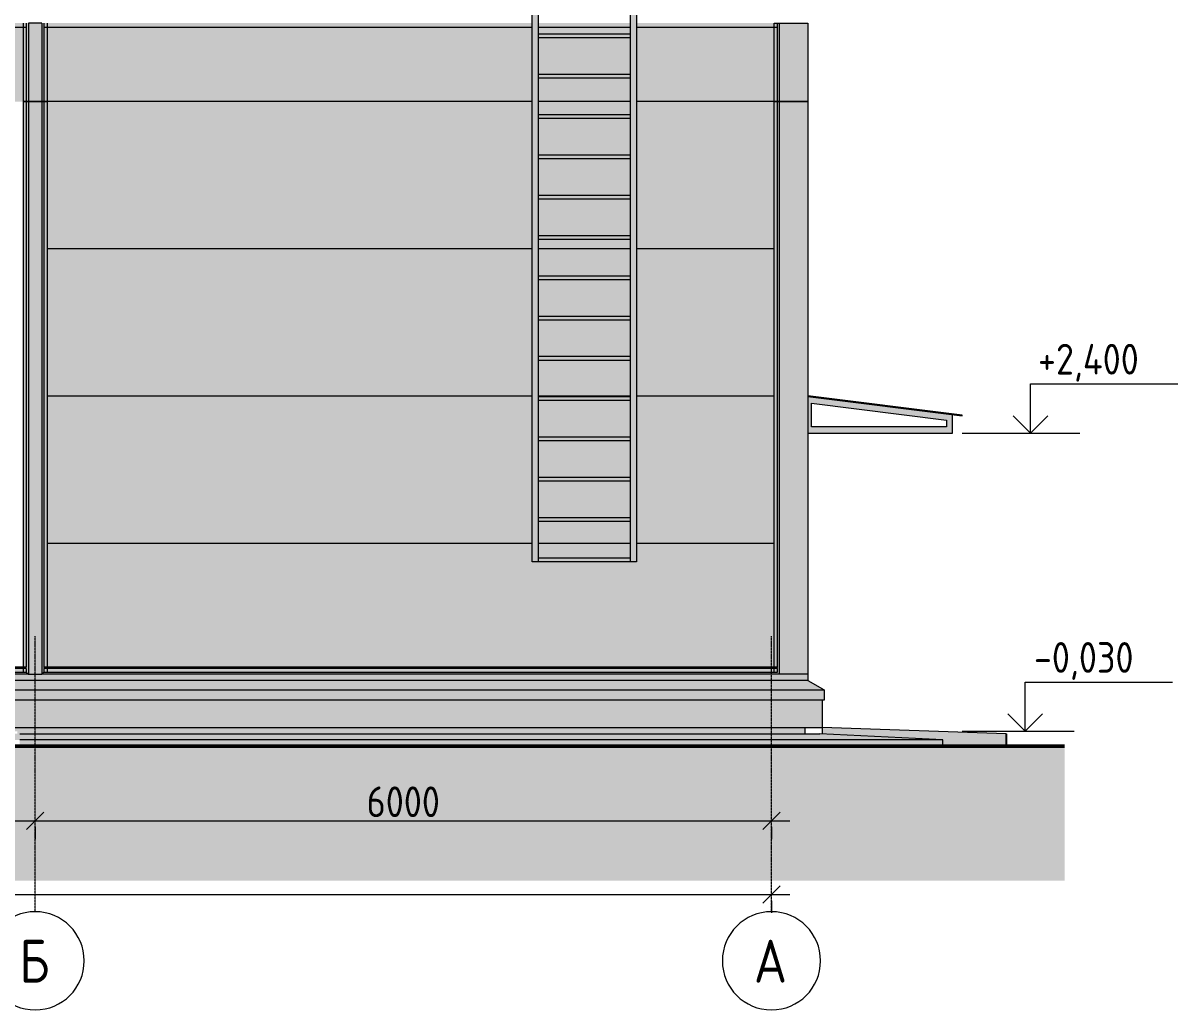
# Model space of a CAD drawing. Header units: millimetres. Extents: x 148937 to 2048786, y 870 to 351006.
# Drawn here: x 583317 to 592727, y 317845 to 325885 of the extents above; entities that cross this region are included whole.
import ezdxf

# ---------------------------------------------------------------- set-up
doc = ezdxf.new("R2010")
doc.units = ezdxf.units.MM
doc.linetypes.add('_ШПТ__20_т__2_5__Линия сетки', pattern=[25, 20, -2.5, 0, -2.5])
doc.layers.get('Defpoints').update_dxf_attribs({"color": 4})
for name, color, linetype, lineweight in [('Высотные отметки', 7, 'Continuous', 9), ('Обобщенные модели', 7, 'Continuous', 18), ('Оси', 72, 'Continuous', 9), ('Перекрытия', 7, 'Continuous', 18), ('Размеры', 7, 'Continuous', 9), ('Стены', 7, 'Continuous', 18), ('Типовые аннотации', 7, 'Continuous', 9), ('Элементы узлов', 7, 'Continuous', 18)]:
    doc.layers.add(name, color=color, linetype=linetype, lineweight=lineweight)
for name, color, linetype, lineweight, true_color in [('Линии', 7, 'Continuous', 9, 0x00a600), ('Оборудование', 7, 'Continuous', 18, 0x9f9fd0), ('Ограждение', 7, 'Continuous', 9, 0x408080)]:
    doc.layers.add(name, color=color, linetype=linetype, lineweight=lineweight, true_color=true_color)
doc.styles.add('GOST Common', font='GOST Common.ttf', dxfattribs={"width": 0.9, "height": 350})
doc.styles.add('GOST Common_1', font='GOST Common.ttf', dxfattribs={"width": 0.9, "height": 250})
doc.dimstyles.new('Основной_2_5_мм', dxfattribs={"dimscale": 304.8, "dimtxt": 251.428749, "dimasz": 0.463911, "dimexe": 0.492126, "dimexo": 0.492126, "dimgap": 0.098425, "dimtad": 1, "dimdec": 3, "dimrnd": 0.001, "dimdsep": 46, "dimtxsty": 'GOST Common_1', "dimblk1": 'OBLIQUE', "dimblk2": 'OBLIQUE', "dimsah": 1, "dimcen": 0.09, "dimdle": 0.492126, "dimazin": 2, "dimtfac": 1, "dimtdec": 4, "dimtix": 1, "dimtmove": 0, "dimatfit": 3, "dimfxl": 1, "dimtvp": 1, "dimtolj": 1, "dimtzin": 0, "dimlwd": 20, "dimlwe": 20, "dimarcsym": 2})
doc.dimstyles.new('Основной_2_5_мм_1', dxfattribs={"dimscale": 304.8, "dimtxt": 251.428749, "dimasz": 0.463911, "dimexe": 0.492126, "dimexo": 0.492126, "dimgap": 0.098425, "dimtad": 1, "dimdec": 3, "dimrnd": 0.001, "dimdsep": 46, "dimtxsty": 'GOST Common_1', "dimblk1": 'OBLIQUE', "dimblk2": 'OBLIQUE', "dimsah": 1, "dimcen": 0.09, "dimdle": 0.492126, "dimazin": 2, "dimtfac": 1, "dimtdec": 4, "dimtix": 1, "dimtmove": 1, "dimatfit": 3, "dimfxl": 1, "dimtvp": 1, "dimtolj": 1, "dimtzin": 0, "dimlwd": 20, "dimlwe": 20, "dimarcsym": 2})

# ---------------------------------------------------------------- blocks, each defined once
blk = doc.blocks.new('125_Горизонтальный козырек - Горизонтальный козырек L_1200-1197451-_О__Ф__В-А__Западный')
at = {"layer": 'Ограждение'}
h = blk.add_hatch(dxfattribs=at)
h.set_pattern_fill('FP_5', style=0, pattern_type=2)
h.set_pattern_definition([(236.31, (997.1, 1244.6), (-1778, -3556), [641.07, -5769.6]), (236.31, (1032.67, 1137.9), (-1778, -3556), [384.64, -6026.03]), (236.31, (819.3, 1137.9), (-1778, -3556), [384.64, -6026.03])])
h.paths.add_polyline_path([(1555, 2540), (1555, 2545), (295, 2702.5), (295, 2697.5), (1046.3, 2603.6)], flags=0)
at = {"layer": 'Ограждение', "true_color": 0x9ea0a1}
h = blk.add_hatch(color=253, dxfattribs=at)
h.paths.add_polyline_path([(460.6, 2400), (1475, 2400), (1475, 2550), (295, 2697.5), (295, 2400), (325, 2400)], flags=0)
h.paths.add_polyline_path([(325, 2450), (325, 2643.8), (1425, 2506.2), (1425, 2450), (460.6, 2450)], flags=0)
at = {"layer": 'Ограждение', "color": 7}
for p, q in [((1555, 2545), (295, 2702.5)), ((295, 2697.5), (1555, 2540)), ((325, 2450), (325, 2643.8)), ((325, 2643.8), (1425, 2506.2)), ((1475, 2400), (1475, 2550)), ((1555, 2540), (1555, 2545)), ((1425, 2450), (325, 2450)), ((1425, 2506.2), (1425, 2450)), ((295, 2400), (1475, 2400))]:
    blk.add_line(p, q, dxfattribs=at)
blk = doc.blocks.new('190_ФЭ_Цоколь_Типовой - ФЭ-Ц1_140х80-1285203-_О__Ф__В-А__Западный')
at = {"layer": 'Обобщенные модели', "true_color": 0x9ea0a1}
h = blk.add_hatch(color=253, dxfattribs=at)
h.paths.add_polyline_path([(-6695, 481.8), (-6072, 481.9), (-6069.4, 491.4), (-6695, 491.4)], flags=0)
h.paths.add_polyline_path([(48, 481.8), (48, 481.9), (50.6, 491.4), (-5930.6, 491.4), (-5928, 481.8), (22, 481.8)], flags=0)
h = blk.add_hatch(color=253, dxfattribs=at)
h.paths.add_polyline_path([(-6072, 451.8), (-6072, 481.8), (-6695, 481.8), (-6695, 451.8), (-6095, 451.8)], flags=0)
h.paths.add_polyline_path([(48, 451.8), (48, 481.8), (-5928, 481.8), (-5928, 451.8), (-125.1, 451.8)], flags=0)
h = blk.add_hatch(color=253, dxfattribs=at)
h.paths.add_polyline_path([(-3639.5, 434.8), (64.7, 435), (48, 451.8), (-5928, 451.7), (-5944.9, 434.8), (-5902, 434.8)], flags=0)
h.paths.add_polyline_path([(-6690, 434.8), (-6055.1, 434.8), (-6072, 451.8), (-6695, 451.8), (-6695, 434.8)], flags=0)
for points in [[(65, 384.8), (294.9, 384.8), (294.9, 434.8), (-6695, 434.8), (-6695, 384.8), (-125.1, 384.8)], [(-1296.6, 305), (433.1, 305), (294.9, 384.8), (-6695, 384.8), (-6695, 305), (-3639.5, 305)], [(-1296.6, 225), (433.1, 225), (433.1, 305), (-6695, 305), (-6695, 225), (-3639.5, 225)]]:
    blk.add_hatch(color=253, dxfattribs=at).paths.add_polyline_path(points, flags=0)
at = {"layer": 'Линии', "color": 7, "lineweight": 18}
for p, q in [((-6695, 491.4), (-6695, 492.2)), ((-6098, 492.2), (-6695, 492.2)), ((-6695, 481.8), (-6695, 491.4)), ((-6695, 481.8), (-6695, 451.8)), ((22, 492.2), (-5902, 492.2)), ((-6695, 434.8), (-6695, 451.8)), ((-6695, 384.8), (-6695, 434.8)), ((-6695, 315.5), (-6695, 384.8)), ((294.9, 434.8), (294.9, 384.8)), ((294.9, 384.8), (415, 315.5)), ((-6695, 305), (-6695, 315.5)), ((-6695, 305), (-6695, 225)), ((415, 315.5), (433.1, 305)), ((433.1, 225), (433.1, 305)), ((-6695, 225), (433.1, 225))]:
    blk.add_line(p, q, dxfattribs=at)
at = {"layer": 'Обобщенные модели'}
for p, q in [((-6069.4, 491.4), (-6695, 491.4)), ((-6072, 481.8), (-6695, 481.8)), ((50.6, 491.4), (-5930.6, 491.4)), ((48, 481.8), (-5928, 481.8)), ((-6695, 451.8), (-6072, 451.8)), ((-6055, 434.8), (-6695, 434.8)), ((294.9, 384.8), (-6695, 384.8)), ((294.9, 434.8), (-5945, 434.8)), ((-5928, 451.8), (48, 451.8)), ((433.1, 305), (-6695, 305))]:
    blk.add_line(p, q, dxfattribs=at)
blk = doc.blocks.new('190_ФЭ_Стена_Стык вертикальный - ФЭ-C1_110-1290850-_О__Ф__В-А__Западный')
at = {"layer": 'Обобщенные модели', "true_color": 0xcfd0cf}
for points in [[(-6072, 492.1), (-6072, 5100), (-6098, 5100), (-6098, 492.1), (-6095, 492.1)], [(-6055, 434.7), (-6055, 5100), (-6072, 5100), (-6072, 492.1), (-6069.4, 491.4), (-6072, 481.8), (-6072, 451.7), (-6055.1, 434.8)], [(-6055, 434.7), (-5945, 434.7), (-5945, 5100), (-6055, 5100), (-6055, 830.8)], [(-5945, 434.7), (-5928, 451.8), (-5928, 481.9), (-5930.6, 491.4), (-5928, 492.1), (-5928, 5100), (-5945, 5100), (-5945, 434.8)], [(-5902, 492.1), (-5902, 5100), (-5928, 5100), (-5928, 492.1)]]:
    blk.add_hatch(color=254, dxfattribs=at).paths.add_polyline_path(points, flags=0)
at = {"layer": 'Линии', "color": 7, "lineweight": 18}
for p, q in [((-6072, 5100), (-6098, 5100)), ((-6098, 5100), (-6098, 491.4)), ((-6055, 5100), (-6072, 5100)), ((-5945, 5100), (-6055, 5100)), ((-5928, 5100), (-5945, 5100)), ((-5902, 5100), (-5928, 5100)), ((-5902, 5100), (-5902, 491.4)), ((-6098, 481.9), (-6098, 451.7)), ((-5902, 481.9), (-5902, 451.7)), ((-6098, 451.7), (-6072, 451.7)), ((-6072, 451.7), (-6055.1, 434.8)), ((-6055, 434.7), (-5945, 434.7)), ((-5944.9, 434.8), (-5928, 451.7)), ((-5928, 451.7), (-5902, 451.7))]:
    blk.add_line(p, q, dxfattribs=at)
at = {"layer": 'Обобщенные модели'}
for p, q in [((-6072, 5100), (-6072, 491.4)), ((-6055, 5100), (-6055, 434.7)), ((-5945, 5100), (-5945, 434.7)), ((-5928, 5100), (-5928, 491.4)), ((-6072, 481.9), (-6072, 451.7)), ((-5928, 481.9), (-5928, 451.7))]:
    blk.add_line(p, q, dxfattribs=at)
blk = doc.blocks.new('190_ФЭ_Стена_Стык вертикальный - ФЭ-C1_110-1305329-_О__Ф__В-А__Западный')
at = {"layer": 'Обобщенные модели', "true_color": 0xcfd0cf}
for points in [[(-6072, 5100), (-6055, 5100), (-6055, 5740.1), (-6072, 5740.1), (-6072, 5528.4)], [(-6010, 5100), (-5945, 5100), (-5945, 5740.1), (-6055, 5740.1), (-6055, 5100)], [(-5928, 5100), (-5928, 5740.1), (-5945, 5740.1), (-5945, 5100)], [(-6072, 5100), (-6072, 5707.1), (-6098, 5707.1), (-6097, 5100), (-6088, 5100)], [(-5903, 5100), (-5902, 5100), (-5903, 5707.1), (-5928, 5707.1), (-5928, 5100), (-5912, 5100)]]:
    blk.add_hatch(color=254, dxfattribs=at).paths.add_polyline_path(points, flags=0)
at = {"layer": 'Линии', "color": 7, "lineweight": 18}
for p, q in [((-6098, 5740.1), (-6098, 5100)), ((-5945, 5740.1), (-6055, 5740.1)), ((-5902, 5740.1), (-5902, 5100)), ((-6098, 5100), (-6072, 5100)), ((-6072, 5100), (-6055, 5100)), ((-6055, 5100), (-5945, 5100)), ((-5945, 5100), (-5928, 5100)), ((-5928, 5100), (-5902, 5100))]:
    blk.add_line(p, q, dxfattribs=at)
at = {"layer": 'Обобщенные модели'}
for p, q in [((-6072, 5740.1), (-6072, 5100)), ((-6055, 5740.1), (-6055, 5100)), ((-5945, 5740.1), (-5945, 5100)), ((-5928, 5740.1), (-5928, 5100))]:
    blk.add_line(p, q, dxfattribs=at)
blk = doc.blocks.new('190_ФЭ_Парапет_Сэндвич - ФЭ-К1_150-1300769-_О__Ф__В-А__Западный')
at = {"layer": 'Обобщенные модели', "true_color": 0xcfd0cf}
h = blk.add_hatch(color=254, dxfattribs=at)
h.paths.add_polyline_path([(-7739.6, 5707.1), (-6072, 5707.1), (-6072, 5740.1), (-12048.1, 5740), (-12048.1, 5707.1), (-8325.3, 5707.1)], flags=0)
h.paths.add_polyline_path([(-3639.5, 5707.1), (-1950, 5707.1), (-1950, 5740.1), (-5928, 5740.1), (-5928, 5707.1)], flags=0)
h.paths.add_polyline_path([(-1900, 5707.1), (-1150, 5707.1), (-1150, 5740.1), (-1900, 5740.1)], flags=0)
h.paths.add_polyline_path([(48, 5707.1), (48, 5740), (-1100, 5740.1), (-1100, 5707.1), (-125.1, 5707.1)], flags=0)
at = {"layer": 'Линии', "color": 7, "lineweight": 18}
for p, q in [((-12048.1, 5707.1), (-6072, 5707.1)), ((-5928, 5707.1), (-1950, 5707.1)), ((-1900, 5707.1), (-1150, 5707.1)), ((-1100, 5707.1), (48, 5707.1))]:
    blk.add_line(p, q, dxfattribs=at)
blk = doc.blocks.new('190_ФЭ_Стена_Стык угловой внешний фигурный - ФЭ-У1_230х230-1307890-_О__Ф__В-А__Западный')
at = {"layer": 'Обобщенные модели', "true_color": 0xcfd0cf}
for points in [[(48, 492.1), (48, 5100), (22, 5100), (22, 492.1)], [(65, 435), (65, 5100), (48, 5100), (48, 492.1), (50.6, 491.4), (48, 481.8), (48, 451.7), (64.7, 435)], [(275, 435), (295, 435), (295, 5100), (65, 5100), (65, 435), (105, 435)]]:
    blk.add_hatch(color=254, dxfattribs=at).paths.add_polyline_path(points, flags=0)
at = {"layer": 'Линии', "color": 7, "lineweight": 18}
for p, q in [((22, 5100), (48, 5100)), ((22, 491.4), (22, 5100)), ((48, 5100), (65, 5100)), ((65, 5100), (295, 5100)), ((295, 5100), (295, 435)), ((22, 451.7), (22, 481.9)), ((295, 435), (65, 435))]:
    blk.add_line(p, q, dxfattribs=at)
at = {"layer": 'Обобщенные модели'}
for p, q in [((48, 491.4), (48, 5100)), ((65, 435), (65, 5100)), ((48, 451.7), (48, 481.9))]:
    blk.add_line(p, q, dxfattribs=at)
blk = doc.blocks.new('190_ФЭ_Стена_Стык угловой внешний фигурный - ФЭ-У1_230х230-1306185-_О__Ф__В-А__Западный')
at = {"layer": 'Обобщенные модели', "true_color": 0xcfd0cf}
for points in [[(65, 5100), (65, 5740), (48, 5740), (48, 5100)], [(295, 5100), (295, 5740), (65, 5740), (65, 5100), (105, 5100)], [(48, 5100), (48, 5707.1), (22, 5707.1), (23, 5100), (32, 5100)]]:
    blk.add_hatch(color=254, dxfattribs=at).paths.add_polyline_path(points, flags=0)
at = {"layer": 'Линии', "color": 7, "lineweight": 18}
for p, q in [((22, 5740), (48, 5740)), ((22, 5100), (22, 5740)), ((48, 5740), (65, 5740)), ((65, 5740), (295, 5740)), ((295, 5740), (295, 5100)), ((48, 5100), (22, 5100)), ((65, 5100), (48, 5100)), ((295, 5100), (65, 5100))]:
    blk.add_line(p, q, dxfattribs=at)
at = {"layer": 'Обобщенные модели'}
for p, q in [((48, 5100), (48, 5740)), ((65, 5100), (65, 5740))]:
    blk.add_line(p, q, dxfattribs=at)
blk = doc.blocks.new('Поручень - Поручень-1334536-_О__Ф__В-А__Западный')
at = {"layer": 'Оборудование', "true_color": 0xeec900}
for points in [[(-1150, 6550), (-1100, 6550), (-1100, 6675), (-1150, 6675), (-1150, 6588.6)], [(-1150, 1350), (-1100, 1350), (-1100, 6550), (-1150, 6550), (-1150, 1500)]]:
    blk.add_hatch(color=40, dxfattribs=at).paths.add_polyline_path(points, flags=0)
at = {"layer": 'Оборудование', "color": 7}
for p, q in [((-1100, 6675), (-1150, 6675)), ((-1150, 6550), (-1150, 6675)), ((-1100, 6675), (-1100, 6550)), ((-1150, 1350), (-1150, 6550)), ((-1100, 6550), (-1100, 1350)), ((-1100, 1350), (-1150, 1350))]:
    blk.add_line(p, q, dxfattribs=at)
blk = doc.blocks.new('Ось сетки - Круг_Ø8 мм-6577-_О__Ф__В-А__Западный')
at = {"layer": 'Оси', "lineweight": 20}
for start, end in [(360, 180), (180, 360)]:
    blk.add_arc((0, -1900), 400, start, end, dxfattribs=at)
blk = doc.blocks.new('_Oblique')
at = {"color": 0, "linetype": 'ByBlock', "lineweight": -2}
blk.add_line((-0.5, -0.5), (0.5, 0.5), dxfattribs=at)
blk = doc.blocks.new('*D406')
at = {"layer": 'Defpoints', "color": 0, "transparency": 16777216}
for p in [(577415, 319485.5), (583415, 319485.5), (583415, 319385.5)]:
    blk.add_point(p, dxfattribs=at)
at = {"layer": 'Размеры', "color": 0, "lineweight": 20, "transparency": 16777216}
for p, q in [((577265, 319385.5), (583565, 319385.5)), ((577415, 319335.5), (577415, 319235.5)), ((583415, 319335.5), (583415, 319235.5))]:
    blk.add_line(p, q, dxfattribs=at)
at = {"layer": 'Размеры', "color": 0, "lineweight": 20, "transparency": 16777216, "xscale": 141.4, "yscale": 141.4, "zscale": 141.4, "rotation": 180}
blk.add_blockref('_Oblique', (577415, 319385.5), dxfattribs=at)
at = {"layer": 'Размеры', "color": 0, "lineweight": 20, "transparency": 16777216, "xscale": 141.4, "yscale": 141.4, "zscale": 141.4}
blk.add_blockref('_Oblique', (583415, 319385.5), dxfattribs=at)
at = {"layer": 'Размеры', "color": 0, "lineweight": 20, "transparency": 16777216, "insert": (580415, 319540.5), "char_height": 250, "width": 756.843, "attachment_point": 5, "style": 'GOST Common_1'}
blk.add_mtext('\\A1;6000', dxfattribs=at)
blk = doc.blocks.new('*D407')
at = {"layer": 'Defpoints', "color": 0, "transparency": 16777216}
for p in [(583415, 319485.5), (589415, 319485.5), (589415, 319385.5)]:
    blk.add_point(p, dxfattribs=at)
at = {"layer": 'Размеры', "color": 0, "lineweight": 20, "transparency": 16777216}
for p, q in [((583265, 319385.5), (589565, 319385.5)), ((583415, 319335.5), (583415, 319235.5)), ((589415, 319335.5), (589415, 319235.5))]:
    blk.add_line(p, q, dxfattribs=at)
at = {"layer": 'Размеры', "color": 0, "lineweight": 20, "transparency": 16777216, "xscale": 141.4, "yscale": 141.4, "zscale": 141.4, "rotation": 180}
blk.add_blockref('_Oblique', (583415, 319385.5), dxfattribs=at)
at = {"layer": 'Размеры', "color": 0, "lineweight": 20, "transparency": 16777216, "xscale": 141.4, "yscale": 141.4, "zscale": 141.4}
blk.add_blockref('_Oblique', (589415, 319385.5), dxfattribs=at)
at = {"layer": 'Размеры', "color": 0, "lineweight": 20, "transparency": 16777216, "insert": (586415, 319540.5), "char_height": 250, "width": 756.843, "attachment_point": 5, "style": 'GOST Common_1'}
blk.add_mtext('\\A1;6000', dxfattribs=at)
blk = doc.blocks.new('*D408')
at = {"layer": 'Defpoints', "color": 0, "transparency": 16777216}
for p in [(577415, 318884.8), (589415, 318884.8), (589415, 318784.8)]:
    blk.add_point(p, dxfattribs=at)
at = {"layer": 'Размеры', "color": 0, "lineweight": 20, "transparency": 16777216}
for p, q in [((577265, 318784.8), (589565, 318784.8)), ((577415, 318734.8), (577415, 318634.8)), ((589415, 318734.8), (589415, 318634.8))]:
    blk.add_line(p, q, dxfattribs=at)
at = {"layer": 'Размеры', "color": 0, "lineweight": 20, "transparency": 16777216, "xscale": 141.4, "yscale": 141.4, "zscale": 141.4, "rotation": 180}
blk.add_blockref('_Oblique', (577415, 318784.8), dxfattribs=at)
at = {"layer": 'Размеры', "color": 0, "lineweight": 20, "transparency": 16777216, "xscale": 141.4, "yscale": 141.4, "zscale": 141.4}
blk.add_blockref('_Oblique', (589415, 318784.8), dxfattribs=at)
at = {"layer": 'Размеры', "color": 0, "lineweight": 20, "transparency": 16777216, "insert": (582498.3, 319338.1), "char_height": 250, "width": 889.802, "attachment_point": 1, "line_spacing_factor": 1.022761, "style": 'GOST Common_1'}
blk.add_mtext('\\A1;12000', dxfattribs=at)
blk = doc.blocks.new('Высотные отметки - Стрелка вверх-5091-_О__Ф__В-А__Западный')
at = {"layer": 'Типовые аннотации'}
for p, q in [((-14153.3, 6700), (-15353.3, 6700)), ((-14153.3, 6300), (-14153.3, 6700)), ((-13753.3, 6300), (-14553.3, 6300))]:
    blk.add_line(p, q, dxfattribs=at)
at = {"layer": 'Типовые аннотации', "lineweight": 20}
for q in [(-14294.8, 6441.4), (-14011.9, 6441.4)]:
    blk.add_line((-14153.3, 6300), q, dxfattribs=at)

msp = doc.modelspace()

# ---------------------------------------------------------------- hatches: boundary and pattern name
at = {"layer": 'Оборудование', "true_color": 0x9ea0a1}
for points in [[(587515.04028, 325764.86656), (588265.04028, 325764.86656), (588265.04028, 325794.86656), (587515.04028, 325794.86656)], [(587515.04028, 325436.40502), (588265.04028, 325436.40502), (588265.04028, 325466.40502), (587515.04028, 325466.40502)], [(587515.04028, 325107.94348), (588265.04028, 325107.94348), (588265.04028, 325137.94348), (587515.04028, 325137.94348)], [(587515.04028, 324779.48194), (588265.04028, 324779.48194), (588265.04028, 324809.48194), (587515.04028, 324809.48194)], [(587515.04028, 324451.02041), (588265.04028, 324451.02041), (588265.04028, 324481.02041), (587515.04028, 324481.02041)], [(587515.04028, 324122.55887), (588265.04028, 324122.55887), (588265.04028, 324152.55887), (587515.04028, 324152.55887)], [(587515.04028, 323794.09733), (588265.04028, 323794.09733), (588265.04028, 323824.09733), (587515.04028, 323824.09733)], [(587515.04028, 323465.63579), (588265.04028, 323465.63579), (588265.04028, 323495.63579), (587515.04028, 323495.63579)], [(587515.04028, 323137.17425), (588265.04028, 323137.17425), (588265.04028, 323167.17425), (587515.04028, 323167.17425)], [(587515.04028, 322808.71271), (588265.04028, 322808.71271), (588265.04028, 322838.71271), (587515.04028, 322838.71271)], [(587515.04028, 322480.25117), (588265.04028, 322480.25117), (588265.04028, 322510.25117), (587515.04028, 322510.25117)], [(587515.04028, 322151.78964), (588265.04028, 322151.78964), (588265.04028, 322181.78964), (587515.04028, 322181.78964)], [(587515.04028, 321823.3281), (588265.04028, 321823.3281), (588265.04028, 321853.3281), (587515.04028, 321853.3281)], [(587515.04028, 321494.86656), (588265.04028, 321494.86656), (588265.04028, 321524.86656), (587515.04028, 321524.86656)]]:
    msp.add_hatch(color=253, dxfattribs=at).paths.add_polyline_path(points, flags=0)
at = {"layer": 'Перекрытия', "true_color": 0xbabfc5}
for points in [[(590810.04028, 319994.86656), (591328.04028, 319994.86656), (591328.04028, 320094.86656), (589828.04028, 320144.86656), (589828.04028, 320093.96656), (590810.04028, 320044.86656)], [(591330.04028, 319994.86656), (591330.04028, 320094.86656), (591328.04028, 320094.86656), (591328.04028, 319994.86656)]]:
    msp.add_hatch(color=9, dxfattribs=at).paths.add_polyline_path(points, flags=0)
at = {"layer": 'Перекрытия', "true_color": 0xb9d0cb}
for points in [[(590810.04028, 320044.86656), (589810.04028, 320094.86656), (583290.04028, 320094.86656), (583290.04028, 320044.86656), (590461.35406, 320044.86656)], [(590810.04028, 319994.86656), (590810.04028, 320044.86656), (583290.04028, 320044.86656), (583290.04028, 319994.86656), (590461.35406, 319994.86656)]]:
    msp.add_hatch(color=9, dxfattribs=at).paths.add_polyline_path(points, flags=0)
at = {"layer": 'Стены', "lineweight": 9, "true_color": 0xcfd0cf}
msp.add_hatch(color=254, dxfattribs=at).paths.add_polyline_path([(578746.82442, 325244.86656), (583317.04028, 325244.86656), (583317.04028, 325852.0021), (577392.96894, 325852.0021), (577392.96894, 325244.86656)], flags=0)
h = msp.add_hatch(color=254, dxfattribs=at)
h.paths.add_polyline_path([(588118.44813, 325244.86656), (588265.04028, 325244.86656), (588265.04028, 325436.40502), (587515.04028, 325436.40502), (587515.04028, 325244.86656)], flags=0)
h.paths.add_polyline_path([(585775.5422, 325244.86656), (587465.04028, 325244.86656), (587465.04028, 325852.0021), (583513.04028, 325852.0021), (583513.04028, 325244.86656)], flags=0)
h.paths.add_polyline_path([(588315.04028, 325244.86656), (589437.0406, 325244.86656), (589437.0406, 325852.0021), (588315.04028, 325852.0021), (588315.04028, 325673.297)], flags=0)
h.paths.add_polyline_path([(587515.04028, 325466.40502), (588265.04028, 325466.40502), (588265.04028, 325764.86656), (587515.04028, 325764.86656), (587515.04028, 325673.297)], flags=0)
h.paths.add_polyline_path([(588265.04028, 325794.86656), (588265.04028, 325852.0021), (587515.04028, 325852.0021), (587515.04028, 325794.86656), (588118.44813, 325794.86656)], flags=0)
h = msp.add_hatch(color=254, dxfattribs=at)
h.paths.add_polyline_path([(587465.04028, 324044.86656), (587465.04028, 325244.86656), (583513.04028, 325244.86656), (583513.04028, 324044.86656)], flags=0)
h.paths.add_polyline_path([(587515.04028, 324044.86656), (588265.04028, 324044.86656), (588265.04028, 324122.55887), (587515.04028, 324122.55887), (587515.04028, 324107.43013)], flags=0)
h.paths.add_polyline_path([(589289.90109, 324044.86656), (589437.0406, 324044.86656), (589437.0406, 325244.86656), (588315.04028, 325244.86656), (588315.04028, 324044.86656)], flags=0)
h.paths.add_polyline_path([(588118.44813, 324152.55887), (588265.04028, 324152.55887), (588265.04028, 324451.02041), (587515.04028, 324451.02041), (587515.04028, 324152.55887)], flags=0)
h.paths.add_polyline_path([(588118.44813, 324481.02041), (588265.04028, 324481.02041), (588265.04028, 324779.48194), (587515.04028, 324779.48194), (587515.04028, 324481.02041)], flags=0)
h.paths.add_polyline_path([(588118.44813, 324809.48194), (588265.04028, 324809.48194), (588265.04028, 325107.94348), (587515.04028, 325107.94348), (587515.04028, 324809.48194)], flags=0)
h.paths.add_polyline_path([(588265.04028, 325137.94348), (588265.04028, 325244.86656), (587515.04028, 325244.86656), (587515.04028, 325137.94348), (588118.44813, 325137.94348)], flags=0)
h = msp.add_hatch(color=254, dxfattribs=at)
h.paths.add_polyline_path([(587465.04028, 322844.86656), (587465.04028, 324044.86656), (583513.04028, 324044.86656), (583513.04028, 322844.86656)], flags=0)
h.paths.add_polyline_path([(588265.04028, 322844.86656), (588265.04028, 323137.17425), (587515.04028, 323137.17425), (587515.04028, 322844.86656), (588118.44813, 322844.86656)], flags=0)
h.paths.add_polyline_path([(589437.0406, 322844.86656), (589437.0406, 324044.86656), (588315.04028, 324044.86656), (588315.04028, 322844.86656), (589289.90109, 322844.86656)], flags=0)
h.paths.add_polyline_path([(587515.04028, 323167.17425), (588265.04028, 323167.17425), (588265.04028, 323465.63579), (587515.04028, 323465.63579)], flags=0)
h.paths.add_polyline_path([(587515.04028, 323495.63579), (588265.04028, 323495.63579), (588265.04028, 323794.09733), (587515.04028, 323794.09733)], flags=0)
h.paths.add_polyline_path([(588265.04028, 323824.09733), (588265.04028, 324044.86656), (587515.04028, 324044.86656), (587515.04028, 323824.09733), (588118.44813, 323824.09733)], flags=0)
h = msp.add_hatch(color=254, dxfattribs=at)
h.paths.add_polyline_path([(583513.04028, 321644.86656), (587465.04028, 321644.86656), (587465.04028, 322844.86656), (583513.04028, 322844.86656)], flags=0)
h.paths.add_polyline_path([(589437.0406, 321644.86656), (589437.0406, 322844.86656), (588315.04028, 322844.86656), (588315.04028, 321644.86656)], flags=0)
h.paths.add_polyline_path([(587515.04028, 321644.86656), (588265.04028, 321644.86656), (588265.04028, 321823.3281), (587515.04028, 321823.3281)], flags=0)
h.paths.add_polyline_path([(588265.04028, 321853.3281), (588265.04028, 322151.78964), (587515.04028, 322151.78964), (587515.04028, 321853.3281), (588118.44813, 321853.3281)], flags=0)
h.paths.add_polyline_path([(588118.44813, 322181.78964), (588265.04028, 322181.78964), (588265.04028, 322480.25117), (587515.04028, 322480.25117), (587515.04028, 322181.78964)], flags=0)
h.paths.add_polyline_path([(588118.44813, 322510.25117), (588265.04028, 322510.25117), (588265.04028, 322808.71271), (587515.04028, 322808.71271), (587515.04028, 322510.25117)], flags=0)
h.paths.add_polyline_path([(588118.44813, 322838.71271), (588265.04028, 322838.71271), (588265.04028, 322844.86656), (587515.04028, 322844.86656), (587515.04028, 322838.71271)], flags=0)
h = msp.add_hatch(color=254, dxfattribs=at)
h.paths.add_polyline_path([(589289.90109, 320637.06406), (589437.0406, 320637.06406), (589437.0406, 321644.86656), (588315.04028, 321644.86656), (588315.04028, 321494.86656), (587465.04028, 321494.86656), (587465.04028, 321644.86656), (583513.04028, 321644.86656), (583513.04028, 320637.06406), (588118.44813, 320637.06406)], flags=0)
h.paths.add_polyline_path([(588265.04028, 321524.86656), (588265.04028, 321644.86656), (587515.04028, 321644.86656), (587515.04028, 321524.86656), (588118.44813, 321524.86656)], flags=0)
at = {"layer": 'Стены', "true_color": 0x9ea0a1}
msp.add_hatch(color=253, dxfattribs=at).paths.add_polyline_path([(588118.44813, 320144.86656), (589830.04028, 320144.86656), (589830.04028, 320369.86656), (582720.04028, 320369.86656), (582720.04028, 320144.86656), (585775.5422, 320144.86656)], flags=0)
at = {"layer": 'Стены', "true_color": 0xbabfc5}
msp.add_hatch(color=9, dxfattribs=at).paths.add_polyline_path([(583290.04028, 320044.86656), (583290.04028, 320094.86656), (589690.04028, 320094.86656), (589690.04028, 320144.86656), (582720.04028, 320144.86656), (582720.04028, 320114.86656), (583270.04028, 320114.86656), (583270.04028, 320094.86656), (582720.04028, 320094.86656), (582720.04028, 320044.86656), (583270.04028, 320044.86656)], flags=0)
at = {"layer": 'Элементы узлов', "true_color": 0xffffff}
msp.add_hatch(color=7, dxfattribs=at).paths.add_polyline_path([(575215.04028, 318897.80574), (591803.83317, 318897.80574), (591803.83317, 319994.86656), (575215.04028, 319994.86656)], flags=0)

# ---------------------------------------------------------------- linework, layer by layer
at = {"layer": 'Высотные отметки'}
for p, q in [((591470.04028, 322544.86656), (591526.64507, 322544.86656)), ((591470.04028, 320114.86656), (591482.1937, 320114.86656))]:
    msp.add_line(p, q, dxfattribs=at)
at = {"layer": 'Линии', "color": 7, "lineweight": 18}
for p, q in [((587465.04028, 325244.86656), (583513.04028, 325244.86656)), ((588265.04028, 325244.86656), (587515.04028, 325244.86656)), ((589437.0406, 325244.86656), (588315.04028, 325244.86656)), ((587465.04028, 324044.86656), (583513.04028, 324044.86656)), ((588265.04028, 324044.86656), (587515.04028, 324044.86656)), ((589437.0406, 324044.86656), (588315.04028, 324044.86656)), ((587465.04028, 322844.86656), (583513.04028, 322844.86656)), ((588265.04028, 322844.86656), (587515.04028, 322844.86656)), ((589437.0406, 322844.86656), (588315.04028, 322844.86656)), ((587465.04028, 321644.86656), (583513.04028, 321644.86656)), ((588265.04028, 321644.86656), (587515.04028, 321644.86656)), ((589437.0406, 321644.86656), (588315.04028, 321644.86656)), ((589830.04028, 320144.86656), (589830.04028, 320369.86656)), ((580145.04028, 320144.86656), (589830.04028, 320144.86656)), ((589690.04028, 320094.86656), (589690.04028, 320144.86656)), ((589828.04028, 320144.86656), (589828.04028, 320093.96656)), ((591328.04028, 320094.86656), (589828.04028, 320144.86656)), ((583290.04028, 320094.86656), (589810.04028, 320094.86656)), ((590810.04028, 320044.86656), (589810.04028, 320094.86656)), ((590810.04028, 319994.86656), (590810.04028, 320044.86656)), ((591328.04028, 320094.86656), (591330.04028, 320094.86656)), ((591328.04028, 319994.86656), (591328.04028, 320094.86656)), ((591330.04028, 320094.86656), (591330.04028, 319994.86656))]:
    msp.add_line(p, q, dxfattribs=at)
at = {"layer": 'Линии', "color": 7, "true_color": 0xffffff}
for p, q in [((590970.04028, 322544.86656), (591470.04028, 322544.86656)), ((590970.04028, 320114.86656), (591470.04028, 320114.86656))]:
    msp.add_line(p, q, dxfattribs=at)
at = {"layer": 'Линии', "color": 7, "lineweight": 50}
msp.add_line((591803.83317, 319994.86656), (575215.04028, 319994.86656), dxfattribs=at)
at = {"layer": 'Оборудование', "color": 7}
for p, q in [((588265.04028, 325794.86656), (587515.04028, 325794.86656)), ((588265.04028, 325764.86656), (587515.04028, 325764.86656)), ((588265.04028, 325466.40502), (587515.04028, 325466.40502)), ((588265.04028, 325436.40502), (587515.04028, 325436.40502)), ((588265.04028, 325137.94348), (587515.04028, 325137.94348)), ((588265.04028, 325107.94348), (587515.04028, 325107.94348)), ((588265.04028, 324809.48194), (587515.04028, 324809.48194)), ((588265.04028, 324779.48194), (587515.04028, 324779.48194)), ((588265.04028, 324481.02041), (587515.04028, 324481.02041)), ((588265.04028, 324451.02041), (587515.04028, 324451.02041)), ((588265.04028, 324152.55887), (587515.04028, 324152.55887)), ((588265.04028, 324122.55887), (587515.04028, 324122.55887)), ((588265.04028, 323824.09733), (587515.04028, 323824.09733)), ((588265.04028, 323794.09733), (587515.04028, 323794.09733)), ((588265.04028, 323495.63579), (587515.04028, 323495.63579)), ((588265.04028, 323465.63579), (587515.04028, 323465.63579)), ((588265.04028, 323167.17425), (587515.04028, 323167.17425)), ((588265.04028, 323137.17425), (587515.04028, 323137.17425)), ((588265.04028, 322838.71271), (587515.04028, 322838.71271)), ((588265.04028, 322808.71271), (587515.04028, 322808.71271)), ((588265.04028, 322510.25117), (587515.04028, 322510.25117)), ((588265.04028, 322480.25117), (587515.04028, 322480.25117)), ((588265.04028, 322181.78964), (587515.04028, 322181.78964)), ((588265.04028, 322151.78964), (587515.04028, 322151.78964)), ((588265.04028, 321853.3281), (587515.04028, 321853.3281)), ((588265.04028, 321823.3281), (587515.04028, 321823.3281)), ((588265.04028, 321524.86656), (587515.04028, 321524.86656)), ((588265.04028, 321494.86656), (587515.04028, 321494.86656))]:
    msp.add_line(p, q, dxfattribs=at)
at = {"layer": 'Оси', "linetype": '_ШПТ__20_т__2_5__Линия сетки'}
for p, q in [((583415.04028, 318644.86656), (583415.04028, 320889.27013)), ((589415.04028, 318644.86656), (589415.04028, 320889.27013))]:
    msp.add_line(p, q, dxfattribs=at)
at = {"layer": 'Перекрытия'}
msp.add_line((590810.04028, 320044.86656), (583290.04028, 320044.86656), dxfattribs=at)

# ---------------------------------------------------------------- block references
at = {"layer": 'Высотные отметки', "lineweight": 20, "extrusion": (0, 0, -1)}
for p in [(-577373.31077, 316244.86656), (-577328.8594, 313814.86656)]:
    msp.add_blockref('Высотные отметки - Стрелка вверх-5091-_О__Ф__В-А__Западный', p, dxfattribs=at)
at = {"layer": 'Обобщенные модели'}
for name in ['190_ФЭ_Парапет_Сэндвич - ФЭ-К1_150-1300769-_О__Ф__В-А__Западный', '190_ФЭ_Стена_Стык вертикальный - ФЭ-C1_110-1305329-_О__Ф__В-А__Западный', '190_ФЭ_Стена_Стык угловой внешний фигурный - ФЭ-У1_230х230-1306185-_О__Ф__В-А__Западный', '190_ФЭ_Стена_Стык вертикальный - ФЭ-C1_110-1290850-_О__Ф__В-А__Западный', '190_ФЭ_Стена_Стык угловой внешний фигурный - ФЭ-У1_230х230-1307890-_О__Ф__В-А__Западный', '190_ФЭ_Цоколь_Типовой - ФЭ-Ц1_140х80-1285203-_О__Ф__В-А__Западный']:
    msp.add_blockref(name, (589415.04028, 320144.86656), dxfattribs=at)
at = {"layer": 'Оборудование', "color": 7}
for p in [(588615.04028, 320144.86656), (589415.04028, 320144.86656)]:
    msp.add_blockref('Поручень - Поручень-1334536-_О__Ф__В-А__Западный', p, dxfattribs=at)
at = {"layer": 'Ограждение', "color": 7}
msp.add_blockref('125_Горизонтальный козырек - Горизонтальный козырек L_1200-1197451-_О__Ф__В-А__Западный', (589415.04028, 320144.86656), dxfattribs=at)
at = {"layer": 'Оси', "lineweight": 20}
for p in [(583415.04028, 320144.86656), (589415.04028, 320144.86656)]:
    msp.add_blockref('Ось сетки - Круг_Ø8 мм-6577-_О__Ф__В-А__Западный', p, dxfattribs=at)

# ---------------------------------------------------------------- texts
at = {"layer": 'Высотные отметки', "char_height": 250, "attachment_point": 1, "line_spacing_factor": 1.022761, "style": 'GOST Common_1'}
for s, insert, width in [('+2,400', (591586.65497, 323271.57364), 1055.9762435), ('-0,030', (591553.51763, 320841.57364), 1028.8225687)]:
    msp.add_mtext(s, dxfattribs=dict(at, insert=insert, width=width))
at = {"layer": 'Оси', "char_height": 350, "attachment_point": 1, "style": 'GOST Common'}
for s, insert, width in [('\\fGOST Common|b0|i0|c204|p34|;\\W.9;Б', (583286.40962, 318417.39992), 310.2530625), ('\\fGOST Common|b0|i0|c204|p34|;\\W.9;А', (589271.55962, 318417.39992), 346.329)]:
    msp.add_mtext(s, dxfattribs=dict(at, insert=insert, width=width))

# ---------------------------------------------------------------- dimensions: what is measured, and where the dimension line sits
at = {"layer": 'Размеры', "lineweight": 20}
for base, p1, p2, picture, middle in [((583415.04028, 319385.48894), (577415.04028, 319485.47384), (583415.04028, 319485.47384), '*D406', (580415.04028, 319540.48894)), ((589415.04028, 319385.48894), (583415.04028, 319485.47384), (589415.04028, 319485.47384), '*D407', (586415.04028, 319540.48894))]:
    dim = msp.add_linear_dim(base=base, p1=p1, p2=p2, dimstyle='Основной_2_5_мм', override={"dimpost": '<>', "dimfxl": 6000}, dxfattribs=at)
    dim.commit()
    dim.dimension.update_dxf_attribs({"geometry": picture, "text_midpoint": middle})
dim = msp.add_linear_dim(base=(589415.04028, 318784.77006), p1=(577415.04028, 318884.75496), p2=(589415.04028, 318884.75496), dimstyle='Основной_2_5_мм_1', override={"dimpost": '<>', "dimfxl": 12000}, dxfattribs=at)
dim.commit()
dim.dimension.update_dxf_attribs({"geometry": '*D408', "text_midpoint": (582943.17188, 318974.81047), "dimtype": 160})

doc.saveas('drawing.dxf')
